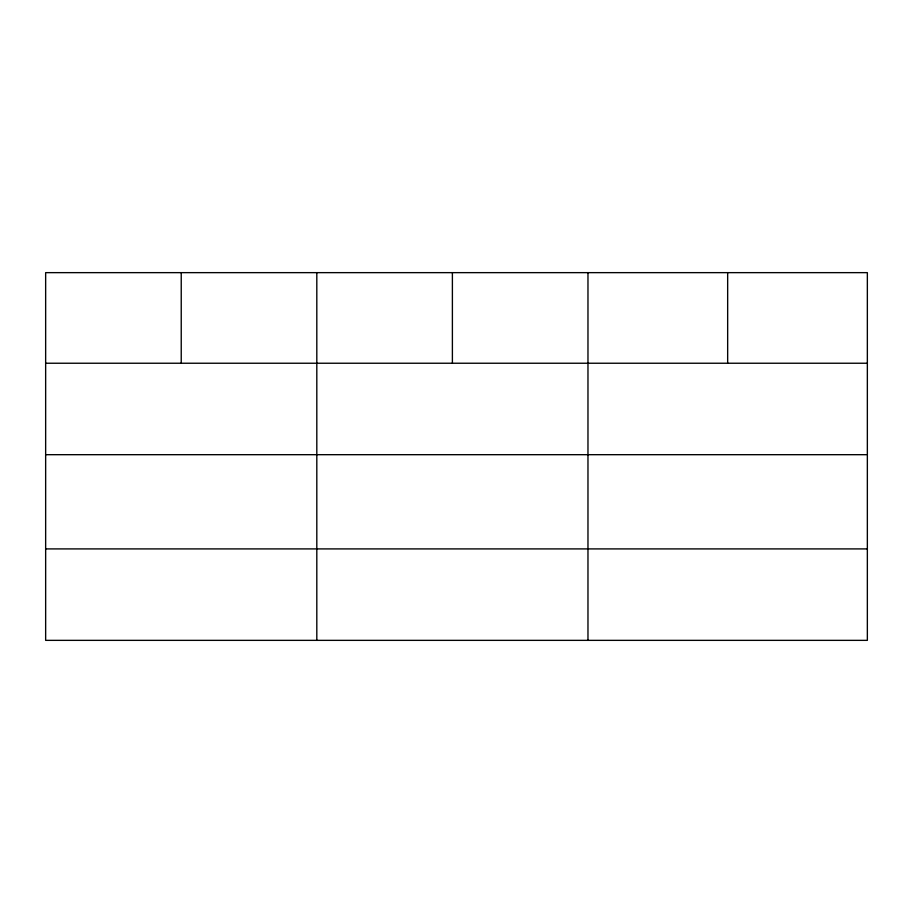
<?xml version="1.0" encoding="UTF-8"?>
<svg xmlns="http://www.w3.org/2000/svg" width="913" height="913" viewBox="0 0 913 913"><rect width="100%" height="100%" fill="white"/><g stroke="black" fill="none" stroke-linecap="round" stroke-linejoin="round"><path stroke-width="1.37" d="M867.35 454.685L867.35 272.645L45.65 272.645L45.65 640.355L867.35 640.355L867.35 454.685L45.65 454.685M45.65 363.237L867.35 363.237M45.65 548.907L867.35 548.907M727.661 272.645L727.661 363.237M587.972 272.645L587.972 640.355M452.392 272.645L452.392 363.237M316.811 272.645L316.811 640.355M181.231 272.645L181.231 363.237"/></g></svg>
